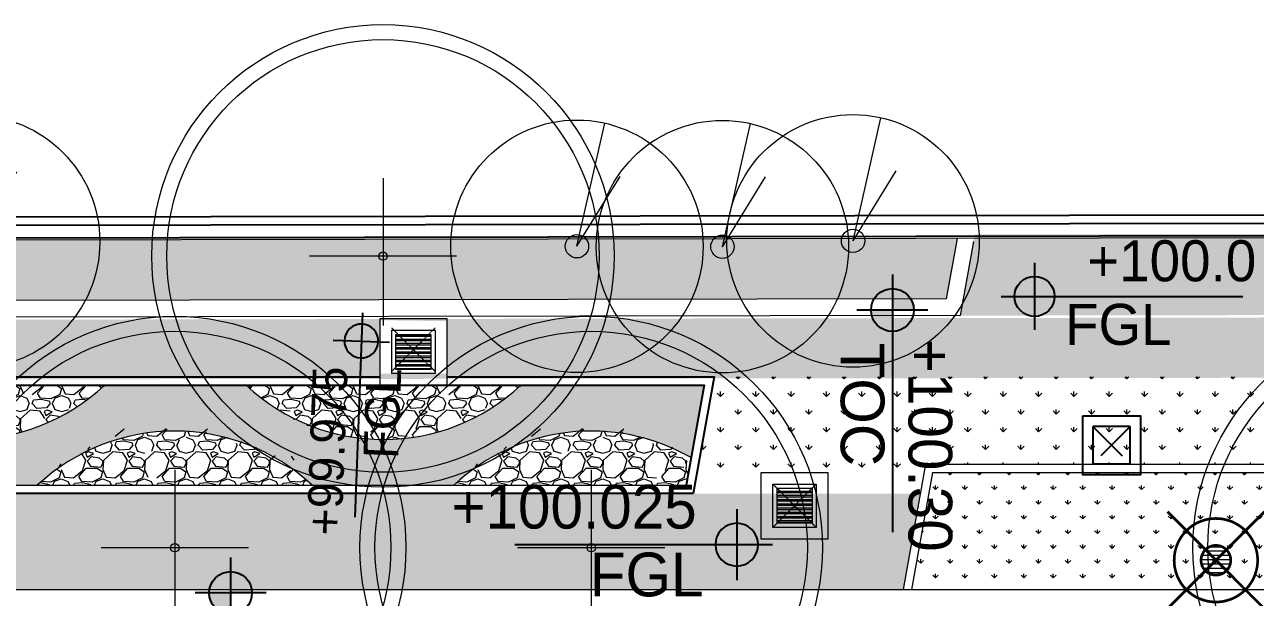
# Model space of a CAD drawing. Header units: millimetres. Extents: x 7964926 to 16080295, y -6277184 to -2986664.
# Drawn here: x 8130338 to 8145115, y -3081805 to -3074933 of the extents above; entities that cross this region are included whole.
import ezdxf

# ---------------------------------------------------------------- set-up
doc = ezdxf.new("R2010")
doc.units = ezdxf.units.MM
doc.header["$LTSCALE"] = 2000
doc.header["$MEASUREMENT"] = 0
doc.linetypes.add('( Hidden )', pattern=[0.375, 0.25, -0.125])
doc.linetypes.add('1', pattern=[0, 0, 0])
for name, color, linetype in [('EARTHPIT', 230, 'Continuous'), ('L - proposed trees', 74, 'Continuous'), ('L-FL', 7, 'Continuous')]:
    doc.layers.add(name, color=color, linetype=linetype)
for name, color, linetype, lineweight in [('L - paving', 9, 'Continuous', 5), ('L- existing trees', 76, 'Continuous', 18), ('L-CHAMBERS', 50, 'Continuous', 5), ('L-compound wall', 7, 'Continuous', 20), ('L-ELE 2', 30, 'Continuous', 15), ('L-ELE 4', 27, 'Continuous', 9), ('L-kerb', 24, 'Continuous', 13), ('L-LAWN HATCH', 96, 'Continuous', 5), ('L-lights', 213, 'Continuous', 0), ('L-Paver 400x400', 250, '1', 13)]:
    doc.layers.add(name, color=color, linetype=linetype, lineweight=lineweight)
doc.styles.add('Century Gothic', font='GOTHIC.TTF')
doc.styles.get("Standard").update_dxf_attribs({"font": 'romans.shx', "width": 0.75})
pattern_1 = [(90, (0, 0), (-212.1320343, 212.1320343), [56.25, -368.0140689]), (45, (0, 0), (-212.1320343559643, 212.1320343559643), [56.25, -243.75]), (135, (0, 0), (-212.1320343559643, -212.1320343559642), [56.25, -243.75])]

# ---------------------------------------------------------------- blocks, each defined once
blk = doc.blocks.new('ertrt')
at = {"layer": 'L- existing trees', "color": 76, "lineweight": 5, "ltscale": 100}
for q in [(0.06719780142966947, 0.2962237633664886), (0.1037855794874414, 0.168169773592127)]:
    blk.add_line((1.77635683940025e-15, 8.881784197001252e-16), q, dxfattribs=at)
blk.add_circle((1.77635683940025e-15, 8.881784197001252e-16), 0.3037500000000001, dxfattribs=at)
at = {"layer": 'L- existing trees', "color": 42, "lineweight": 5, "ltscale": 100}
blk.add_circle((1.77635683940025e-15, 8.881784197001252e-16), 0.02806585742770773, dxfattribs=at)
blk = doc.blocks.new('tree4 cg')
at = {"layer": 'L- existing trees'}
for p, q in [((-1329.067826276645, 1981.527579635615), (-1329.067826276645, 998.3188794304151)), ((-838.266431314405, 1461.837152149645), (-1819.869221238885, 1461.837152149645))]:
    blk.add_line(p, q, dxfattribs=at)
for centre, radius in [((-1329.442290809937, 1462.50471057964), 1542.0534387819), ((-1329.442290809937, 1462.50471057964), 1442.0534387819), ((-1329.067826276645, 1461.837152149645), 28.0860773833156)]:
    blk.add_circle(centre, radius, dxfattribs=at)
blk = doc.blocks.new('finish lvl')
h = blk.add_hatch(color=256)
edge = h.paths.add_edge_path()
edge.add_ellipse((0.03779312691722225, 0.003030802937928456), major_axis=(-0.030468540123942, 0.030468540123942), ratio=0.9999999999984531, start_angle=-45.0000000000443, end_angle=45.00000000010281)
edge.add_line((-0.005295895751714852, 0.003030802937701083), (0.03779312691722236, 0.003030802937701083))
edge.add_line((0.03779312691722225, 0.003030802937928456), (0.03779312691722225, 0.04611982560686556))
edge = h.paths.add_edge_path()
edge.add_ellipse((0.03779312691722225, 0.003030802937928456), major_axis=(-0.030468540123909, 0.030468540123909), ratio=0.9999999999995983, start_angle=134.9999999999885, end_angle=224.999999999953)
edge.add_line((0.0808821495866141, 0.003030802938383204), (0.03779312691767689, 0.003030802938383204))
edge.add_line((0.03779312691722225, 0.003030802937928456), (0.03779312691722225, -0.04005821973088135))
for p, q in [((0.03779312691676751, 0.07484584072017242), (0.03779312691722225, -0.06878423484386076)), ((-0.03402191086343009, 0.00303080293815583), (0.4857257542894331, 0.003030802937473709))]:
    blk.add_line(p, q)
blk.add_ellipse((0.037793126917677, 0.00303080293815583), major_axis=(-0.030468540123953, 0.030468540123953), ratio=0.9999999999978331, start_param=1.570796326794534, end_param=7.85398163397412)
at = {"layer": 'L-FL'}
for tag, p in [('%%P0.00', (0.1256311287966128, 0.03566715156830469)), ('FIN.LVL.', (0.1074625354408454, -0.1030079454646966))]:
    blk.add_attdef(tag, p, '', height=0.08000000000000004, dxfattribs=at)
blk = doc.blocks.new('CHAMBERS')
at = {"layer": 'L-Paver 400x400', "true_color": 0x636466}
h = blk.add_hatch(dxfattribs=at)
h.set_pattern_fill('ANSI32', color=251, scale=135, angle=315)
h.set_pattern_definition([(0, (0.4799343226477504, 1.417475164402276), (1.4210854715202e-14, 50.62500000000001), []), (0, (17.35493429470807, -15.45752480719239), (1.4210854715202e-14, 50.62500000000001), [])])
h.paths.add_polyline_path([(7999084.227367846, -3148057.704323237), (7998664.227367677, -3148057.704323237), (7998664.227367676, -3148477.704323041), (7999084.227367845, -3148477.704323041)])
at = {"layer": 'L-CHAMBERS', "color": 42}
for points in [[(7999274.227367846, -3148667.704323237), (7998474.227367848, -3148667.704323237), (7998474.227367848, -3147867.704323237), (7999274.227367846, -3147867.704323237)], [(7999134.227367846, -3148527.704323237), (7998614.227367848, -3148527.704323237), (7998614.227367848, -3148007.704323237), (7999134.227367846, -3148007.704323237)], [(7999084.227367846, -3148477.704323237), (7998664.227367848, -3148477.704323237), (7998664.227367848, -3148057.704323237), (7999084.227367846, -3148057.704323237)]]:
    blk.add_lwpolyline(points, close=True, dxfattribs=at)
at = {"layer": 'L-Paver 400x400', "color": 251, "linetype": '( Hidden )', "ltscale": 0.005, "true_color": 0x636466}
for p, q in [((7998614.227367848, -3148007.704323238), (7999134.227367847, -3148527.704323237)), ((7998614.227367847, -3148527.704323237), (7999134.227367847, -3148007.704323237))]:
    blk.add_line(p, q, dxfattribs=at)
blk = doc.blocks.new('PL')
at = {"layer": 'L-lights'}
h = blk.add_hatch(dxfattribs=at)
h.set_pattern_fill('ANSI31', color=256, scale=32.5, style=0)
h.set_pattern_definition([(45, (5.943405767538934e-11, 1.438422714272747e-11), (-72.96458098368686, 72.96458098368687), [])])
edge = h.paths.add_edge_path()
edge.add_arc((-1.980708930204855e-10, -4.792233276873503e-11), 358.6952379030135, 89.65216382012761, 276.0669623147895)
edge.add_arc((-2.005542398819671e-10, -4.804645570288812e-11), 358.6952379030137, 276.0669623147899, 449.6521638201272)
at = {"layer": 'L-lights', "const_width": 65}
for points in [[(1.270153404675511e-09, -1658.684768646848), (1.270153404675511e-09, 1658.684768646877)], [(1658.676649893507, -2.17758473526645), (-1658.692887400218, -2.17758473526645)]]:
    blk.add_lwpolyline(points, dxfattribs=at)
for points in [[(6.123636782694438, 1008.676649893462, 1.057607136263516), (106.6097079497425, -1003.045588763812, 0.9455306849885294)], [(2.177584735642948, 358.6886279476718, 1.057607136266735), (37.91075155247358, -356.686204682835, 0.945530684985646)]]:
    blk.add_lwpolyline(points, format="xyb", close=True, dxfattribs=at)
blk = doc.blocks.new('GI-1')
at = {"layer": 'EARTHPIT', "color": 8, "linetype": '( Hidden )'}
for p, q in [((-225, 225), (224.9999999990687, -225)), ((224.9999999990687, 225), (-225, -225))]:
    blk.add_line(p, q, dxfattribs=at)
at = {"layer": 'EARTHPIT', "color": 7}
blk.add_lwpolyline([(-350, 350), (-350, -350), (349.9999999990687, -350), (349.9999999990687, 350)], close=True, dxfattribs=at)
at = {"layer": 'EARTHPIT', "color": 7, "linetype": '( Hidden )'}
blk.add_lwpolyline([(-225, 225), (-225, -225), (224.9999999990687, -225), (224.9999999990687, 225)], close=True, dxfattribs=at)

msp = doc.modelspace()

# ---------------------------------------------------------------- hatches: boundary and pattern name
at = {"layer": 'L - paving'}
h = msp.add_hatch(dxfattribs=at)
h.set_pattern_fill('GRAVEL', color=8, scale=350)
h.set_pattern_definition([(228.012787504, (252, 350), (-2800.000000000022, -3150.000000000001), [47.08759999999999, -4661.680816475795]), (184.969740728, (220.5, 315), (4199.999999999991, 350.0000000000123), [80.8038, -7999.573666430499]), (132.510447078, (140, 308), (3500.000000000041, -3849.999999999953), [56.97580000000001, -5640.611408634895]), (267.273689006, (3.5, 220.5), (350.0000000000085, 7000.000000000006), [73.5833, -7284.745314570149]), (292.833654178, (0, 147), (-1749.999999999996, 4200.00000000001), [72.15424999999999, -7143.280594830904]), (357.273689006, (28, 80.5), (-7000.000000000006, 350.0000000000089), [73.5833, -7284.745314570149]), (37.6942404667, (101.5, 77), (-4549.999999999999, -3499.99999999999), [97.31015, -9633.6969921206]), (72.2553283749, (178.5, 136.5), (2450.00000000001, 7700.000000000001), [91.87079999999999, -9095.212523884687]), (121.429565615, (206.5, 224), (-2800.000000000007, 4549.999999999995), [73.8325, -7309.425588405149]), (175.236358309, (168, 287), (3849.999999999995, -350.0000000000133), [84.2912, -4130.266902577305]), (222.397437798, (84, 294), (-4199.999999999987, -3849.99999999999), [109.0068, -10791.68125167821]), (138.814074834, (350, 217), (-2450.000000000011, 2100), [37.20534999999999, -3683.345684457144]), (171.46923439, (322, 241.5), (4549.999999999999, -699.9999999999983), [70.78295, -7007.52899565495]), (225, (252, 252), (-3.885780586188048e-14, -349.9999999999765), [49.49735, -445.477396830585]), (203.198590514, (227.5, 294), (1749.999999999996, 699.9999999999914), [26.6553, -2638.865287052365]), (291.801409486, (203, 283.5), (-349.9999999998894, 1050.000000000036), [37.69605, -1847.111632497075]), (30.96375653209999, (217, 248.5), (1050.000000000018, 699.9999999999928), [61.22514999999999, -1979.608013195854]), (161.565051177, (269.5, 280), (700.0000000000041, -349.9999999999918), [44.27185, -1062.52533105894]), (16.389540334, (0, 283.5), (3499.999999999988, 1050.000000000015), [62.02, -6139.99580133429]), (70.3461759419, (59.50000000000001, 301), (-1400.000000000427, -3850.000000001189), [52.03135, -5151.09271156165]), (293.198590514, (269.5, 350), (-699.9999999999897, 1749.999999999997), [53.31025, -2612.210337052365]), (343.610459666, (290.5, 301), (-3499.999999999988, 1050.000000000015), [62.01999999999999, -6139.995801334148]), (339.44395478, (0, 66.5), (-1750.000000000013, 700.0000000000085), [59.80799999999999, -2930.593310861124]), (294.775140569, (56, 45.5), (-1750.000000000002, 3850), [50.1123, -4961.125072146599]), (66.8014094864, (273, 0), (699.9999999999934, 1749.99999999999), [53.31025, -2612.210337052365]), (17.3540246363, (294, 49.00000000000001), (-4549.999999999992, -1399.999999999987), [58.67085, -5808.398264984001]), (69.44395478040002, (101.5, 0), (-700.0000000000025, -1749.999999999984), [29.904, -2960.497310861124]), (101.309932474, (252, 0), (-349.9999999999873, 1400.000000000004), [17.8465, -1766.81032975748]), (165.963756532, (248.5, 17.5), (1049.999999999985, -350.0000000000005), [72.15425, -1370.932718966195]), (186.009005957, (178.5, 35), (3500.000000000016, 349.9999999999941), [66.86749999999999, -6619.873111089981]), (303.690067526, (217, 217), (-349.9999999999955, 699.999999999995), [50.47769999999999, -1211.4652464124]), (353.157226587, (245, 175), (5950.000000000005, -700.0000000000185), [88.12790000000001, -8724.646918409906]), (60.9453959009, (332.5, 164.5), (-1399.999999999991, -2449.999999999992), [36.0346, -3567.43594934545]), (90, (350, 196), (-349.9999999999999, 350), [21, -329]), (120.256437164, (171.5, 45.5), (1400.000000000003, -2450.000000000003), [48.6234, -4813.731996307431]), (48.01278750420001, (147, 87.5), (2800, 3149.999999999991), [94.17519999999999, -4614.593216475794]), (0, (210, 157.5), (350, 350), [91, -259]), (325.3048464690001, (301, 157.5), (3500.000000000049, -2449.999999999939), [55.33989999999999, -5478.646005294699]), (254.054604099, (346.5, 126), (-350.0000000000132, -1400.000000000002), [50.9607, -2497.077761248175]), (207.645975364, (332.5, 77), (-6649.999999999983, -3500.000000000017), [82.97275, -8214.315963790788]), (175.42607874, (259, 38.5), (-4549.999999999984, 350.0000000000005), [87.77965, -8690.175692789115])])
edge = h.paths.add_edge_path()
edge.add_line((8119520.5, -3079907.989484605), (8119520.5, -3080459.965179923))
edge.add_line((8119520.5, -3080459.965179923), (8118791.67234356, -3080459.965179923))
edge.add_arc((8117142.714765793, -3082231.839643123), 2420.454545454652, 47.008546009959105, 47.057859059229486, ccw=False)
edge.add_line((8118793.196740814, -3080461.385052702), (8120492.232790771, -3080461.385052702))
edge.add_arc((8122142.714765793, -3082231.839643131), 2420.454545460314, 47.00854457715542, 132.9914539899443, ccw=False)
edge.add_line((8123793.196785091, -3080461.385093979), (8125492.232746495, -3080461.385093979))
edge.add_arc((8127142.714765794, -3082231.839643112), 2420.454545446689, 47.00854457685472, 132.9914554231453, ccw=False)
edge.add_line((8128793.196785092, -3080461.385093979), (8130492.232746493, -3080461.385093979))
edge.add_arc((8132142.714765793, -3082231.839643123), 2420.454545455499, 47.008544577018995, 132.991455422981, ccw=False)
edge.add_line((8133793.196785092, -3080461.385093979), (8135492.232746494, -3080461.385093978))
edge.add_arc((8137142.714765792, -3082231.839643123), 2420.454545455264, 60.26614364309029, 132.9914554229262, ccw=False)
edge.add_line((8138343.19211001, -3080130.065546643), (8138497.690651963, -3079261.385052702))
edge.add_line((8138497.690651963, -3079261.385052702), (8136299.146383289, -3079261.385052702))
edge.add_arc((8134648.664360749, -3077490.930506579), 2420.454545455963, 227.0085444721433, 312.99145552785666, ccw=False)
edge.add_line((8132998.182338208, -3079261.385052702), (8131299.146383292, -3079261.385052702))
edge.add_arc((8129648.66436075, -3077490.930506574), 2420.454545459664, 227.0085444721949, 312.99145552780516, ccw=False)
edge.add_line((8127998.182338209, -3079261.385052702), (8126299.14638329, -3079261.385052702))
edge.add_arc((8124648.664360749, -3077490.930506581), 2420.454545454555, 227.0085444720821, 312.9914555279179, ccw=False)
edge.add_line((8122998.182338207, -3079261.385052702), (8121299.146383292, -3079261.385052701))
edge.add_arc((8119648.66436075, -3077490.930506579), 2420.454545456893, 266.96473839237194, 312.99145552789645, ccw=False)
edge = h.paths.add_edge_path()
edge.add_line((8097341.239765252, -3079261.385052701), (8097341.239765251, -3079402.775109333))
edge.add_line((8097341.239765251, -3079402.775109333), (8096941.23976525, -3079402.775109333))
edge.add_line((8096941.23976525, -3079402.775109333), (8096941.23976525, -3079261.385052701))
edge.add_line((8096941.23976525, -3079261.385052701), (8096293.19678509, -3079261.385052702))
edge.add_arc((8094642.714765793, -3077490.930503552), 2420.454545458362, 227.0085445771414, 312.9914554228274, ccw=False)
edge.add_line((8092992.232746495, -3079261.385052701), (8091293.196785091, -3079261.385052702))
edge.add_arc((8089644.239206852, -3077489.510589942), 2420.454545454533, 227.0578590439509, 312.9421409560492, ccw=False)
edge.add_line((8087995.281628613, -3079261.385052702), (8087993.757187553, -3079261.385052702))
edge.add_line((8087993.757187553, -3079261.385052702), (8087993.757187553, -3080461.385093979))
edge.add_line((8087993.757187553, -3080461.385093979), (8090492.232746495, -3080461.385093979))
edge.add_arc((8092142.714765793, -3082231.839643125), 2420.454545455932, 47.00854457708891, 132.9914554229111, ccw=False)
edge.add_line((8093793.19678509, -3080461.385093979), (8095492.232746495, -3080461.385093979))
edge.add_arc((8097142.714765793, -3082231.839643125), 2420.454545455932, 47.00854457708891, 132.9914554229111, ccw=False)
edge.add_line((8098793.19678509, -3080461.385093979), (8100492.232746495, -3080461.385093979))
edge.add_arc((8102142.714765793, -3082231.839643125), 2420.454545455932, 47.00854457708891, 132.9914554229111, ccw=False)
edge.add_line((8103793.19678509, -3080461.385093979), (8105492.232746495, -3080461.385093979))
edge.add_arc((8107142.714765793, -3082231.839643125), 2420.454545455932, 47.00854457708891, 132.9914554229111, ccw=False)
edge.add_line((8108793.19678509, -3080461.385093979), (8110492.232746496, -3080461.385093979))
edge.add_arc((8112142.714765794, -3082231.839643125), 2420.454545455932, 47.00854457708891, 132.9914554229111, ccw=False)
edge.add_line((8113793.196785091, -3080461.385093979), (8115492.232746495, -3080461.385093979))
edge.add_arc((8117142.714765793, -3082231.839643118), 2420.454545450822, 54.143891876425926, 132.9914554230239, ccw=False)
edge.add_line((8118560.5, -3080270.083991601), (8118560.5, -3079652.989370397))
edge.add_arc((8119648.664360763, -3077490.930506559), 2420.454545480076, 227.0085444721935, 243.2838848702601, ccw=False)
edge.add_line((8117998.182338207, -3079261.385052701), (8116299.146376802, -3079261.385052702))
edge.add_arc((8114648.664357504, -3077490.930503554), 2420.454545456953, 227.0085445771114, 312.9914554228886, ccw=False)
edge.add_line((8112998.182338206, -3079261.385052702), (8112337.750915745, -3079261.385052702))
edge.add_line((8112337.750915745, -3079261.385052702), (8112337.750915745, -3079376.335620023))
edge.add_line((8112337.750915745, -3079376.335620023), (8111937.750915744, -3079376.335620023))
edge.add_line((8111937.750915744, -3079376.335620023), (8111937.750915746, -3079261.385052702))
edge.add_line((8111937.750915746, -3079261.385052702), (8111299.146383292, -3079261.385052702))
edge.add_arc((8109648.66436075, -3077490.930506583), 2420.454545454168, 227.0085444720435, 312.99145552795653, ccw=False)
edge.add_line((8107998.182338207, -3079261.385052702), (8106299.146383291, -3079261.385052702))
edge.add_arc((8104648.664360749, -3077490.930506579), 2420.454545456893, 227.0085444721035, 312.99145552789645, ccw=False)
edge.add_line((8102998.182338206, -3079261.385052702), (8101299.146376801, -3079261.385052701))
edge.add_arc((8099648.664357504, -3077490.930503545), 2420.454545462449, 227.0085445772628, 312.9914554227372, ccw=False)
edge.add_line((8097998.182338207, -3079261.385052701), (8097341.239765252, -3079261.385052701))
h = msp.add_hatch(dxfattribs=at)
h.set_pattern_fill('GRAVEL', color=37, scale=500)
h.set_pattern_definition([(228.012787504, (77641.2286459282, -26482.97819752106), (-4000.000000000031, -4500.000000000002), [67.268, -6659.54402353685]), (184.969740728, (77596.2286459282, -26532.97819752106), (5999.999999999987, 500.0000000000176), [115.434, -11427.962380615]), (132.510447078, (77481.2286459282, -26542.97819752106), (5000.000000000058, -5499.999999999933), [81.39399999999998, -8058.016298049848]), (267.273689006, (77286.2286459282, -26667.97819752106), (500.0000000000121, 10000.00000000001), [105.1189999999976, -10406.7790208142]), (292.833654178, (77281.2286459282, -26772.97819752106), (-2499.999999999994, 6000.000000000015), [103.0774999999976, -10204.68656404385]), (357.273689006, (77321.2286459282, -26867.97819752106), (-10000.00000000001, 500.0000000000128), [105.1189999999976, -10406.7790208142]), (37.6942404667, (77426.2286459282, -26872.97819752106), (-6499.999999999999, -4999.999999999986), [139.0145, -13762.424274458]), (72.2553283749, (77536.2286459282, -26787.97819752106), (3500.000000000014, 11000), [131.2439999999953, -12993.16074840639]), (121.429565615, (77576.2286459282, -26662.97819752106), (-4000.00000000001, 6499.999999999993), [105.475, -10442.03655486449]), (175.236358309, (77521.2286459282, -26572.97819752106), (5499.999999999992, -500.000000000019), [120.416, -5900.38128939615]), (222.397437798, (77401.2286459282, -26562.97819752106), (-5999.999999999981, -5499.999999999986), [155.724, -15416.68750239745]), (138.814074834, (77781.2286459282, -26672.97819752106), (-3500.000000000016, 3000), [53.15049999999881, -5261.922406367198]), (171.46923439, (77741.2286459282, -26637.97819752106), (6499.999999999999, -999.9999999999976), [101.1185, -10010.7557080785]), (225, (77641.2286459282, -26622.97819752106), (-5.551115123125783e-14, -499.9999999999665), [70.7105, -636.39628118655]), (203.198590514, (77606.2286459282, -26562.97819752106), (2499.999999999995, 999.9999999999877), [38.079, -3769.80755293195]), (291.801409486, (77571.2286459282, -26577.97819752106), (-499.999999999842, 1500.000000000051), [53.85149999999999, -2638.73090356725]), (30.96375653209999, (77591.2286459282, -26627.97819752106), (1500.000000000026, 999.9999999999898), [87.46449999999994, -2828.011447422648]), (161.565051177, (77666.2286459282, -26582.97819752106), (1000.000000000006, -499.9999999999883), [63.24549999999882, -1517.893330084162]), (16.389540334, (77281.2286459282, -26577.97819752106), (4999.999999999983, 1500.000000000022), [88.6, -8771.4225733347]), (70.3461759419, (77366.2286459282, -26552.97819752106), (-2000.00000000061, -5500.000000001698), [74.3305, -7358.7038736595]), (293.198590514, (77666.2286459282, -26482.97819752106), (-999.9999999999852, 2499.999999999995), [76.1575, -3731.72905293195]), (343.610459666, (77696.2286459282, -26552.97819752106), (-4999.999999999983, 1500.000000000022), [88.59999999999762, -8771.422573334195]), (339.44395478, (77281.2286459282, -26887.97819752106), (-2500.000000000018, 1000.000000000012), [85.43999999999762, -4186.561872658598]), (294.775140569, (77361.2286459282, -26917.97819752106), (-2500.000000000003, 5500.000000000001), [71.589, -7087.321531637999]), (66.8014094864, (77671.2286459282, -26982.97819752106), (999.9999999999906, 2499.999999999985), [76.1575, -3731.72905293195]), (17.3540246363, (77701.2286459282, -26912.97819752106), (-6499.999999999988, -1999.999999999981), [83.8155, -8297.71180712]), (69.44395478040002, (77426.2286459282, -26982.97819752106), (-1000.000000000004, -2499.999999999977), [42.71999999999881, -4229.281872658598]), (101.309932474, (77641.2286459282, -26982.97819752106), (-499.9999999999819, 2000.000000000006), [25.495, -2524.0147567964]), (165.963756532, (77636.2286459282, -26957.97819752106), (1499.999999999979, -500.0000000000007), [103.0775, -1958.47531280885]), (186.009005957, (77536.2286459282, -26932.97819752106), (5000.000000000023, 499.9999999999916), [95.525, -9456.9615872714]), (303.690067526, (77591.2286459282, -26672.97819752106), (-499.9999999999936, 999.999999999993), [72.11099999999762, -1730.664637731962]), (353.157226587, (77631.2286459282, -26732.97819752106), (8500.000000000007, -1000.000000000026), [125.897, -12463.78131201415]), (60.9453959009, (77756.2286459282, -26747.97819752106), (-1999.999999999988, -3499.999999999989), [51.47799999999999, -5096.3370704935]), (90, (77781.2286459282, -26702.97819752106), (-499.9999999999999, 500), [30, -470]), (120.256437164, (77526.2286459282, -26917.97819752106), (2000.000000000005, -3500.000000000004), [69.46199999999999, -6876.759994724901]), (48.01278750420001, (77491.2286459282, -26857.97819752106), (4000, 4499.999999999987), [134.536, -6592.276023536849]), (0, (77581.2286459282, -26757.97819752106), (500, 500), [130, -370]), (325.3048464690001, (77711.2286459282, -26757.97819752106), (5000.000000000069, -3499.999999999913), [79.05699999999763, -7826.637150420848]), (254.054604099, (77776.2286459282, -26802.97819752106), (-500.0000000000189, -2000.000000000002), [72.801, -3567.25394464025]), (207.645975364, (77756.2286459282, -26872.97819752106), (-9499.999999999975, -5000.000000000024), [118.5325, -11734.7370911297]), (175.42607874, (77651.2286459282, -26927.97819752106), (-6499.999999999977, 500.0000000000007), [125.3995, -12414.53670398445])])
edge = h.paths.add_edge_path()
edge.add_line((8131297.621938515, -3079259.96514167), (8127996.65789992, -3079259.96514167))
edge.add_arc((8129647.139919218, -3077497.21247763), 2414.826670924122, 226.8839360069138, 313.1160639930862)
h = msp.add_hatch(dxfattribs=at)
h.set_pattern_fill('GRAVEL', color=37, scale=500)
h.set_pattern_definition([(228.012787504, (82641.22864592727, -26482.97819752013), (-4000.000000000031, -4500.000000000002), [67.268, -6659.54402353685]), (184.969740728, (82596.22864592727, -26532.97819752013), (5999.999999999987, 500.0000000000176), [115.434, -11427.962380615]), (132.510447078, (82481.22864592727, -26542.97819752013), (5000.000000000058, -5499.999999999933), [81.39399999999998, -8058.016298049848]), (267.273689006, (82286.22864592727, -26667.97819752013), (500.0000000000121, 10000.00000000001), [105.1189999999976, -10406.7790208142]), (292.833654178, (82281.22864592727, -26772.97819752013), (-2499.999999999994, 6000.000000000015), [103.0774999999976, -10204.68656404385]), (357.273689006, (82321.22864592727, -26867.97819752013), (-10000.00000000001, 500.0000000000128), [105.1189999999976, -10406.7790208142]), (37.6942404667, (82426.22864592727, -26872.97819752013), (-6499.999999999999, -4999.999999999986), [139.0145, -13762.424274458]), (72.2553283749, (82536.22864592727, -26787.97819752013), (3500.000000000014, 11000), [131.2439999999953, -12993.16074840639]), (121.429565615, (82576.22864592727, -26662.97819752013), (-4000.00000000001, 6499.999999999993), [105.475, -10442.03655486449]), (175.236358309, (82521.22864592727, -26572.97819752013), (5499.999999999992, -500.000000000019), [120.416, -5900.38128939615]), (222.397437798, (82401.22864592727, -26562.97819752013), (-5999.999999999981, -5499.999999999986), [155.724, -15416.68750239745]), (138.814074834, (82781.22864592727, -26672.97819752013), (-3500.000000000016, 3000), [53.15049999999881, -5261.922406367198]), (171.46923439, (82741.22864592727, -26637.97819752013), (6499.999999999999, -999.9999999999976), [101.1185, -10010.7557080785]), (225, (82641.22864592727, -26622.97819752013), (-5.551115123125783e-14, -499.9999999999665), [70.7105, -636.39628118655]), (203.198590514, (82606.22864592727, -26562.97819752013), (2499.999999999995, 999.9999999999877), [38.079, -3769.80755293195]), (291.801409486, (82571.22864592727, -26577.97819752013), (-499.999999999842, 1500.000000000051), [53.85149999999999, -2638.73090356725]), (30.96375653209999, (82591.22864592727, -26627.97819752013), (1500.000000000026, 999.9999999999898), [87.46449999999994, -2828.011447422648]), (161.565051177, (82666.22864592727, -26582.97819752013), (1000.000000000006, -499.9999999999883), [63.24549999999882, -1517.893330084162]), (16.389540334, (82281.22864592727, -26577.97819752013), (4999.999999999983, 1500.000000000022), [88.6, -8771.4225733347]), (70.3461759419, (82366.22864592727, -26552.97819752013), (-2000.00000000061, -5500.000000001698), [74.3305, -7358.7038736595]), (293.198590514, (82666.22864592727, -26482.97819752013), (-999.9999999999852, 2499.999999999995), [76.1575, -3731.72905293195]), (343.610459666, (82696.22864592727, -26552.97819752013), (-4999.999999999983, 1500.000000000022), [88.59999999999762, -8771.422573334195]), (339.44395478, (82281.22864592727, -26887.97819752013), (-2500.000000000018, 1000.000000000012), [85.43999999999762, -4186.561872658598]), (294.775140569, (82361.22864592727, -26917.97819752013), (-2500.000000000003, 5500.000000000001), [71.589, -7087.321531637999]), (66.8014094864, (82671.22864592727, -26982.97819752013), (999.9999999999906, 2499.999999999985), [76.1575, -3731.72905293195]), (17.3540246363, (82701.22864592727, -26912.97819752013), (-6499.999999999988, -1999.999999999981), [83.8155, -8297.71180712]), (69.44395478040002, (82426.22864592727, -26982.97819752013), (-1000.000000000004, -2499.999999999977), [42.71999999999881, -4229.281872658598]), (101.309932474, (82641.22864592727, -26982.97819752013), (-499.9999999999819, 2000.000000000006), [25.495, -2524.0147567964]), (165.963756532, (82636.22864592727, -26957.97819752013), (1499.999999999979, -500.0000000000007), [103.0775, -1958.47531280885]), (186.009005957, (82536.22864592727, -26932.97819752013), (5000.000000000023, 499.9999999999916), [95.525, -9456.9615872714]), (303.690067526, (82591.22864592727, -26672.97819752013), (-499.9999999999936, 999.999999999993), [72.11099999999762, -1730.664637731962]), (353.157226587, (82631.22864592727, -26732.97819752013), (8500.000000000007, -1000.000000000026), [125.897, -12463.78131201415]), (60.9453959009, (82756.22864592727, -26747.97819752013), (-1999.999999999988, -3499.999999999989), [51.47799999999999, -5096.3370704935]), (90, (82781.22864592727, -26702.97819752013), (-499.9999999999999, 500), [30, -470]), (120.256437164, (82526.22864592727, -26917.97819752013), (2000.000000000005, -3500.000000000004), [69.46199999999999, -6876.759994724901]), (48.01278750420001, (82491.22864592727, -26857.97819752013), (4000, 4499.999999999987), [134.536, -6592.276023536849]), (0, (82581.22864592727, -26757.97819752013), (500, 500), [130, -370]), (325.3048464690001, (82711.22864592727, -26757.97819752013), (5000.000000000069, -3499.999999999913), [79.05699999999763, -7826.637150420848]), (254.054604099, (82776.22864592727, -26802.97819752013), (-500.0000000000189, -2000.000000000002), [72.801, -3567.25394464025]), (207.645975364, (82756.22864592727, -26872.97819752013), (-9499.999999999975, -5000.000000000024), [118.5325, -11734.7370911297]), (175.42607874, (82651.22864592727, -26927.97819752013), (-6499.999999999977, 500.0000000000007), [125.3995, -12414.53670398445])])
edge = h.paths.add_edge_path()
edge.add_line((8136297.621938515, -3079259.965141669), (8132996.657899919, -3079259.965141669))
edge.add_arc((8134647.139919217, -3077497.212477629), 2414.826670924122, 226.8839360069138, 313.1160639930862)
h = msp.add_hatch(dxfattribs=at)
h.set_pattern_fill('GRAVEL', color=37, scale=500)
h.set_pattern_definition([(228.012787504, (80135.27905097138, -26482.97819449473), (-4000.000000000031, -4500.000000000002), [67.268, -6659.54402353685]), (184.969740728, (80090.27905097138, -26532.97819449473), (5999.999999999987, 500.0000000000176), [115.434, -11427.962380615]), (132.510447078, (79975.27905097138, -26542.97819449473), (5000.000000000058, -5499.999999999933), [81.39399999999998, -8058.016298049848]), (267.273689006, (79780.27905097138, -26667.97819449473), (500.0000000000121, 10000.00000000001), [105.1189999999976, -10406.7790208142]), (292.833654178, (79775.27905097138, -26772.97819449473), (-2499.999999999994, 6000.000000000015), [103.0774999999976, -10204.68656404385]), (357.273689006, (79815.27905097138, -26867.97819449473), (-10000.00000000001, 500.0000000000128), [105.1189999999976, -10406.7790208142]), (37.6942404667, (79920.27905097138, -26872.97819449473), (-6499.999999999999, -4999.999999999986), [139.0145, -13762.424274458]), (72.2553283749, (80030.27905097138, -26787.97819449473), (3500.000000000014, 11000), [131.2439999999953, -12993.16074840639]), (121.429565615, (80070.27905097138, -26662.97819449473), (-4000.00000000001, 6499.999999999993), [105.475, -10442.03655486449]), (175.236358309, (80015.27905097138, -26572.97819449473), (5499.999999999992, -500.000000000019), [120.416, -5900.38128939615]), (222.397437798, (79895.27905097138, -26562.97819449473), (-5999.999999999981, -5499.999999999986), [155.724, -15416.68750239745]), (138.814074834, (80275.27905097138, -26672.97819449473), (-3500.000000000016, 3000), [53.15049999999881, -5261.922406367198]), (171.46923439, (80235.27905097138, -26637.97819449473), (6499.999999999999, -999.9999999999976), [101.1185, -10010.7557080785]), (225, (80135.27905097138, -26622.97819449473), (-5.551115123125783e-14, -499.9999999999665), [70.7105, -636.39628118655]), (203.198590514, (80100.27905097138, -26562.97819449473), (2499.999999999995, 999.9999999999877), [38.079, -3769.80755293195]), (291.801409486, (80065.27905097138, -26577.97819449473), (-499.999999999842, 1500.000000000051), [53.85149999999999, -2638.73090356725]), (30.96375653209999, (80085.27905097138, -26627.97819449473), (1500.000000000026, 999.9999999999898), [87.46449999999994, -2828.011447422648]), (161.565051177, (80160.27905097138, -26582.97819449473), (1000.000000000006, -499.9999999999883), [63.24549999999882, -1517.893330084162]), (16.389540334, (79775.27905097138, -26577.97819449473), (4999.999999999983, 1500.000000000022), [88.6, -8771.4225733347]), (70.3461759419, (79860.27905097138, -26552.97819449473), (-2000.00000000061, -5500.000000001698), [74.3305, -7358.7038736595]), (293.198590514, (80160.27905097138, -26482.97819449473), (-999.9999999999852, 2499.999999999995), [76.1575, -3731.72905293195]), (343.610459666, (80190.27905097138, -26552.97819449473), (-4999.999999999983, 1500.000000000022), [88.59999999999762, -8771.422573334195]), (339.44395478, (79775.27905097138, -26887.97819449473), (-2500.000000000018, 1000.000000000012), [85.43999999999762, -4186.561872658598]), (294.775140569, (79855.27905097138, -26917.97819449473), (-2500.000000000003, 5500.000000000001), [71.589, -7087.321531637999]), (66.8014094864, (80165.27905097138, -26982.97819449473), (999.9999999999906, 2499.999999999985), [76.1575, -3731.72905293195]), (17.3540246363, (80195.27905097138, -26912.97819449473), (-6499.999999999988, -1999.999999999981), [83.8155, -8297.71180712]), (69.44395478040002, (79920.27905097138, -26982.97819449473), (-1000.000000000004, -2499.999999999977), [42.71999999999881, -4229.281872658598]), (101.309932474, (80135.27905097138, -26982.97819449473), (-499.9999999999819, 2000.000000000006), [25.495, -2524.0147567964]), (165.963756532, (80130.27905097138, -26957.97819449473), (1499.999999999979, -500.0000000000007), [103.0775, -1958.47531280885]), (186.009005957, (80030.27905097138, -26932.97819449473), (5000.000000000023, 499.9999999999916), [95.525, -9456.9615872714]), (303.690067526, (80085.27905097138, -26672.97819449473), (-499.9999999999936, 999.999999999993), [72.11099999999762, -1730.664637731962]), (353.157226587, (80125.27905097138, -26732.97819449473), (8500.000000000007, -1000.000000000026), [125.897, -12463.78131201415]), (60.9453959009, (80250.27905097138, -26747.97819449473), (-1999.999999999988, -3499.999999999989), [51.47799999999999, -5096.3370704935]), (90, (80275.27905097138, -26702.97819449473), (-499.9999999999999, 500), [30, -470]), (120.256437164, (80020.27905097138, -26917.97819449473), (2000.000000000005, -3500.000000000004), [69.46199999999999, -6876.759994724901]), (48.01278750420001, (79985.27905097138, -26857.97819449473), (4000, 4499.999999999987), [134.536, -6592.276023536849]), (0, (80075.27905097138, -26757.97819449473), (500, 500), [130, -370]), (325.3048464690001, (80205.27905097138, -26757.97819449473), (5000.000000000069, -3499.999999999913), [79.05699999999763, -7826.637150420848]), (254.054604099, (80270.27905097138, -26802.97819449473), (-500.0000000000189, -2000.000000000002), [72.801, -3567.25394464025]), (207.645975364, (80250.27905097138, -26872.97819449473), (-9499.999999999975, -5000.000000000024), [118.5325, -11734.7370911297]), (175.42607874, (80145.27905097138, -26927.97819449473), (-6499.999999999977, 500.0000000000007), [125.3995, -12414.53670398445])])
edge = h.paths.add_edge_path()
edge.add_line((8133791.672343559, -3080459.965179921), (8130490.708304963, -3080459.965179921))
edge.add_arc((8132141.190324261, -3082222.717843961), 2414.826670924122, 46.883936006913814, 133.1160639930862, ccw=False)
h = msp.add_hatch(dxfattribs=at)
h.set_pattern_fill('GRAVEL', color=37, scale=500)
h.set_pattern_definition([(228.012787504, (85135.27905097138, -26482.97819449473), (-4000.000000000031, -4500.000000000002), [67.268, -6659.54402353685]), (184.969740728, (85090.27905097138, -26532.97819449473), (5999.999999999987, 500.0000000000176), [115.434, -11427.962380615]), (132.510447078, (84975.27905097138, -26542.97819449473), (5000.000000000058, -5499.999999999933), [81.39399999999998, -8058.016298049848]), (267.273689006, (84780.27905097138, -26667.97819449473), (500.0000000000121, 10000.00000000001), [105.1189999999976, -10406.7790208142]), (292.833654178, (84775.27905097138, -26772.97819449473), (-2499.999999999994, 6000.000000000015), [103.0774999999976, -10204.68656404385]), (357.273689006, (84815.27905097138, -26867.97819449473), (-10000.00000000001, 500.0000000000128), [105.1189999999976, -10406.7790208142]), (37.6942404667, (84920.27905097138, -26872.97819449473), (-6499.999999999999, -4999.999999999986), [139.0145, -13762.424274458]), (72.2553283749, (85030.27905097138, -26787.97819449473), (3500.000000000014, 11000), [131.2439999999953, -12993.16074840639]), (121.429565615, (85070.27905097138, -26662.97819449473), (-4000.00000000001, 6499.999999999993), [105.475, -10442.03655486449]), (175.236358309, (85015.27905097138, -26572.97819449473), (5499.999999999992, -500.000000000019), [120.416, -5900.38128939615]), (222.397437798, (84895.27905097138, -26562.97819449473), (-5999.999999999981, -5499.999999999986), [155.724, -15416.68750239745]), (138.814074834, (85275.27905097138, -26672.97819449473), (-3500.000000000016, 3000), [53.15049999999881, -5261.922406367198]), (171.46923439, (85235.27905097138, -26637.97819449473), (6499.999999999999, -999.9999999999976), [101.1185, -10010.7557080785]), (225, (85135.27905097138, -26622.97819449473), (-5.551115123125783e-14, -499.9999999999665), [70.7105, -636.39628118655]), (203.198590514, (85100.27905097138, -26562.97819449473), (2499.999999999995, 999.9999999999877), [38.079, -3769.80755293195]), (291.801409486, (85065.27905097138, -26577.97819449473), (-499.999999999842, 1500.000000000051), [53.85149999999999, -2638.73090356725]), (30.96375653209999, (85085.27905097138, -26627.97819449473), (1500.000000000026, 999.9999999999898), [87.46449999999994, -2828.011447422648]), (161.565051177, (85160.27905097138, -26582.97819449473), (1000.000000000006, -499.9999999999883), [63.24549999999882, -1517.893330084162]), (16.389540334, (84775.27905097138, -26577.97819449473), (4999.999999999983, 1500.000000000022), [88.6, -8771.4225733347]), (70.3461759419, (84860.27905097138, -26552.97819449473), (-2000.00000000061, -5500.000000001698), [74.3305, -7358.7038736595]), (293.198590514, (85160.27905097138, -26482.97819449473), (-999.9999999999852, 2499.999999999995), [76.1575, -3731.72905293195]), (343.610459666, (85190.27905097138, -26552.97819449473), (-4999.999999999983, 1500.000000000022), [88.59999999999762, -8771.422573334195]), (339.44395478, (84775.27905097138, -26887.97819449473), (-2500.000000000018, 1000.000000000012), [85.43999999999762, -4186.561872658598]), (294.775140569, (84855.27905097138, -26917.97819449473), (-2500.000000000003, 5500.000000000001), [71.589, -7087.321531637999]), (66.8014094864, (85165.27905097138, -26982.97819449473), (999.9999999999906, 2499.999999999985), [76.1575, -3731.72905293195]), (17.3540246363, (85195.27905097138, -26912.97819449473), (-6499.999999999988, -1999.999999999981), [83.8155, -8297.71180712]), (69.44395478040002, (84920.27905097138, -26982.97819449473), (-1000.000000000004, -2499.999999999977), [42.71999999999881, -4229.281872658598]), (101.309932474, (85135.27905097138, -26982.97819449473), (-499.9999999999819, 2000.000000000006), [25.495, -2524.0147567964]), (165.963756532, (85130.27905097138, -26957.97819449473), (1499.999999999979, -500.0000000000007), [103.0775, -1958.47531280885]), (186.009005957, (85030.27905097138, -26932.97819449473), (5000.000000000023, 499.9999999999916), [95.525, -9456.9615872714]), (303.690067526, (85085.27905097138, -26672.97819449473), (-499.9999999999936, 999.999999999993), [72.11099999999762, -1730.664637731962]), (353.157226587, (85125.27905097138, -26732.97819449473), (8500.000000000007, -1000.000000000026), [125.897, -12463.78131201415]), (60.9453959009, (85250.27905097138, -26747.97819449473), (-1999.999999999988, -3499.999999999989), [51.47799999999999, -5096.3370704935]), (90, (85275.27905097138, -26702.97819449473), (-499.9999999999999, 500), [30, -470]), (120.256437164, (85020.27905097138, -26917.97819449473), (2000.000000000005, -3500.000000000004), [69.46199999999999, -6876.759994724901]), (48.01278750420001, (84985.27905097138, -26857.97819449473), (4000, 4499.999999999987), [134.536, -6592.276023536849]), (0, (85075.27905097138, -26757.97819449473), (500, 500), [130, -370]), (325.3048464690001, (85205.27905097138, -26757.97819449473), (5000.000000000069, -3499.999999999913), [79.05699999999763, -7826.637150420848]), (254.054604099, (85270.27905097138, -26802.97819449473), (-500.0000000000189, -2000.000000000002), [72.801, -3567.25394464025]), (207.645975364, (85250.27905097138, -26872.97819449473), (-9499.999999999975, -5000.000000000024), [118.5325, -11734.7370911297]), (175.42607874, (85145.27905097138, -26927.97819449473), (-6499.999999999977, 500.0000000000007), [125.3995, -12414.53670398445])])
edge = h.paths.add_edge_path()
edge.add_line((8138341.667668479, -3080128.645632587), (8138282.741069642, -3080459.965179923))
edge.add_line((8138282.741069642, -3080459.965179923), (8135490.708304963, -3080459.965179921))
edge.add_arc((8137139.922260467, -3082219.508213659), 2411.617374005514, 60.11140811012751, 133.1461909558916, ccw=False)
at = {"layer": 'L-LAWN HATCH'}
h = msp.add_hatch(dxfattribs=at)
h.set_pattern_fill('GRASS', color=256, scale=250)
h.set_pattern_definition([(90, (59788.01885401551, 1105.398272356018), (-176.77669525, 176.77669525), [46.875, -306.6783907499999]), (45, (59788.01885401551, 1105.398272356018), (-176.7766952966369, 176.7766952966369), [46.875, -203.125]), (135, (59788.01885401551, 1105.398272356018), (-176.7766952966369, -176.7766952966369), [46.875, -203.125])])
h.paths.add_polyline_path([(8118497.932904296, -3078294.007738264), (8118497.932904296, -3077490.530157774), (8087092.232746023, -3077595.875911853), (8087092.232746023, -3078319.081490124)])
h.paths.add_polyline_path([(8118697.932904294, -3078265.176065097), (8141404.644298084, -3078225.158413081), (8141533.629279519, -3077499.929967771), (8118697.932904296, -3077490.177683554)])
h = msp.add_hatch(dxfattribs=at)
h.set_pattern_fill('GRASS', color=256, scale=300)
h.set_pattern_definition([(90, (59794.8060906902, 1100.529718009755), (-212.1320343, 212.1320343), [56.25, -368.0140689]), (45, (59794.8060906902, 1100.529718009755), (-212.1320343559643, 212.1320343559643), [56.25, -243.75]), (135, (59794.8060906902, 1100.529718009755), (-212.1320343559643, -212.1320343559642), [56.25, -243.75])])
h.paths.add_polyline_path([(8188250.674419675, -3079325.118030054), (8188074.598684583, -3078335.118030052), (8175641.19032225, -3078335.11803005), (8175471.250137712, -3077379.61565715), (8168978.582111548, -3077410.110091365), (8141745.725901032, -3077449.56270062), (8141572.264514614, -3078424.863314651), (8152518.949401692, -3078405.571193527), (8152402.614801127, -3078405.776218265), (8153609.558739858, -3079159.965138646), (8174425.285204789, -3079159.965138644), (8174692.739609908, -3080158.118567255), (8194298.832205459, -3080158.118567255), (8194150.679496448, -3079325.118030054)])
h = msp.add_hatch(dxfattribs=at)
h.set_pattern_fill('GRASS', color=256, scale=300)
h.set_pattern_definition(pattern_1)
h.paths.add_polyline_path([(8090077.150195128, -3079159.371474336), (8090077.150195128, -3078544.644871784), (8087092.232746023, -3078520.844171824), (8087092.232746022, -3080559.965179922), (8087892.23274602, -3080559.965179923), (8087892.232746021, -3079159.965138646)])
h.paths.add_polyline_path([(8115964.465537026, -3078498.719321705), (8115964.465537026, -3079152.337627259), (8118497.932904297, -3079151.649258388), (8118497.932904297, -3078494.22480843)])
h.paths.add_polyline_path([(8134605.620669801, -3079119.965138646), (8134605.620669801, -3078480.5), (8135405.620669799, -3078491), (8135405.620669799, -3079119.965138646)], flags=16)
h.paths.add_polyline_path([(8118697.932904297, -3078493.87233421), (8118697.932904296, -3079203.788816186), (8153609.558739858, -3079159.965138646), (8152489.163203935, -3078434.31964638)])
h.paths.add_polyline_path([(8095520.602029863, -3079004.222665404), (8095470.602029862, -3079004.222665404), (8095471.020525149, -3079157.905904866), (8095521.020488154, -3079157.892319367)])
h.paths.add_polyline_path([(8096320.602029865, -3079004.222665404), (8096270.602029863, -3079004.222665404), (8096271.019933233, -3079157.688536883), (8096321.019896238, -3079157.674951385)])
h.paths.add_polyline_path([(8095120.602029862, -3079004.222665404), (8095070.602029864, -3079004.222665404), (8095071.020821106, -3079158.014588857), (8095121.020784111, -3079158.001003358)])
h.paths.add_polyline_path([(8095920.602029863, -3079004.222665404), (8095870.602029864, -3079004.222665404), (8095871.020229191, -3079157.797220875), (8095921.020192196, -3079157.783635376)])
h.paths.add_polyline_path([(8097992.311944548, -3079002.634965259), (8097942.312184506, -3079002.723083392), (8097942.732934499, -3079157.234315445), (8097992.732897503, -3079157.220729946)])
h.paths.add_polyline_path([(8098792.308105274, -3079001.225075142), (8098742.308345229, -3079001.313193275), (8098742.732342583, -3079157.016947462), (8098792.732305587, -3079157.003361963)])
h.paths.add_polyline_path([(8097573.272124868, -3079003.373468929), (8097572.440240482, -3078531.347806647), (8096696.529606638, -3078532.901721262), (8096696.529606638, -3079004.222665405), (8096670.602029863, -3079004.222665404), (8096671.019637275, -3079157.579852892), (8097592.73319346, -3079157.329413937), (8097592.313864186, -3079003.339910318)])
h.paths.add_polyline_path([(8098392.310024912, -3079001.930020201), (8098342.310264866, -3079002.018138333), (8098342.73263854, -3079157.125631453), (8098392.732601544, -3079157.112045954)])
h.paths.add_polyline_path([(8099192.306185635, -3079000.520130084), (8099142.306425589, -3079000.608248217), (8099142.732046624, -3079156.908263471), (8099192.732009629, -3079156.894677972)])
h.paths.add_polyline_path([(8112572.802260632, -3078743.555142151), (8112572.38137456, -3078504.737069354), (8111696.520058551, -3078506.290896479), (8111697.352207891, -3078978.466897918), (8111670.532022966, -3078978.514165036), (8111671.008538859, -3079153.504203226), (8111987.701474756, -3079159.965138646), (8111987.701474756, -3079026.952537043), (8112287.701474756, -3079026.952537043), (8112287.701474756, -3079159.965138646), (8112569.215358441, -3079159.965138646), (8112568.10089074, -3078743.55514215)])
h.paths.add_polyline_path([(8114572.378227429, -3078501.188962708), (8114573.210435995, -3078973.398568478), (8114542.232479496, -3078973.453163134), (8114542.720652252, -3079152.723929815), (8115164.465537027, -3079152.554995402), (8115164.465537027, -3078500.138566596)])
h.paths.add_polyline_path([(8099816.483287589, -3079156.713306723), (8099816.48328759, -3078997.709671049), (8100216.48328759, -3078997.709671049), (8100216.48328759, -3079156.587246782), (8109697.512829886, -3079153.599301719), (8109696.417531855, -3078751.375057726), (8109696.948881847, -3078751.375057726), (8109696.523205684, -3078509.839003126), (8099572.437093352, -3078527.799699999), (8099573.269018925, -3078999.848732195), (8099542.304505953, -3078999.903303159), (8099542.731750668, -3079156.79957948)])
h.paths.add_polyline_path([(8094463.555754835, -3079007.846656478), (8094463.555754836, -3079158.179643298), (8094721.021080072, -3079158.109687349), (8094720.602029864, -3079004.222665404), (8094696.529606639, -3079004.222665404), (8094696.529606639, -3078536.449833491), (8090877.150195126, -3078543.225626892), (8090877.150195126, -3079159.154106193), (8094063.555754836, -3079158.288327369), (8094063.555754837, -3079007.846656478)])
h = msp.add_hatch(dxfattribs=at)
h.set_pattern_fill('GRASS', color=256, scale=300)
h.set_pattern_definition([(90, (248.995996363461, 1400.000041277148), (-212.1320343, 212.1320343), [56.25, -368.0140689]), (45, (248.995996363461, 1400.000041277148), (-212.1320343559643, 212.1320343559643), [56.25, -243.75]), (135, (248.995996363461, 1400.000041277148), (-212.1320343559643, -212.1320343559642), [56.25, -243.75])])
h.paths.add_polyline_path([(8151962.150195128, -3080305.283616497), (8152762.150195125, -3080305.283616496), (8152762.150195126, -3081105.283616497), (8151962.150195127, -3081105.283616497)])
h.paths.add_polyline_path([(8152031.750220371, -3079621.00248637), (8152731.750220371, -3079621.00248637), (8152731.750220371, -3080321.00248637), (8152031.750220371, -3080321.00248637)])
h.paths.add_polyline_path([(8138615.520932009, -3079159.965138646), (8138410.988499973, -3080309.965208837), (8141136.298882023, -3080305.033658587), (8141153.472339004, -3080208.474513734), (8150321.040071007, -3080208.474513734), (8150588.086621662, -3081709.965250114), (8153156.030746582, -3081709.965250114), (8153609.601265239, -3079159.726587726)])
h = msp.add_hatch(dxfattribs=at)
h.set_pattern_fill('GRASS', color=256, scale=250)
h.set_pattern_definition([(90, (0, 0), (-176.77669525, 176.77669525), [46.875, -306.6783907499999]), (45, (0, 0), (-176.7766952966369, 176.7766952966369), [46.875, -203.125]), (135, (0, 0), (-176.7766952966369, -176.7766952966369), [46.875, -203.125])])
h.paths.add_polyline_path([(8140995.637984521, -3081666.99241599), (8150486.580634474, -3081710.321196594), (8150237.256205006, -3080308.474513737), (8141237.256205, -3080308.474513737)])
h = msp.add_hatch(dxfattribs=at)
h.set_pattern_fill('GRASS', color=256, scale=300)
h.set_pattern_definition(pattern_1)
h.paths.add_polyline_path([(8140886.425788349, -3081709.965250114), (8141090.958220392, -3080559.965179923), (8122997.93304533, -3080559.965179923), (8122997.933045329, -3081709.965250114)])
at = {"layer": 'L-Paver 400x400', "true_color": 0x636466}
h = msp.add_hatch(dxfattribs=at)
h.set_pattern_fill('ANSI32', color=251, scale=135, angle=315)
h.set_pattern_definition([(0, (136131.8732362753, 69409.15665975586), (1.4210854715202e-14, 50.62500000000001), []), (0, (136148.7482362473, 69392.28165978426), (1.4210854715202e-14, 50.62500000000001), [])])
h.paths.add_polyline_path([(8135215.620669799, -3078649.965138646), (8134795.620669629, -3078649.965138645), (8134795.620669628, -3079069.96513845), (8135215.620669798, -3079069.96513845)])

# ---------------------------------------------------------------- linework, layer by layer
at = {"layer": 'L-CHAMBERS', "color": 42}
for points in [[(8135405.620669799, -3079259.965138646), (8134605.620669801, -3079259.965138646), (8134605.620669801, -3078459.965138646), (8135405.620669799, -3078459.965138646)], [(8135265.620669799, -3079119.965138646), (8134745.620669801, -3079119.965138646), (8134745.620669801, -3078599.965138646), (8135265.620669799, -3078599.965138646)], [(8135215.620669799, -3079069.965138646), (8134795.620669801, -3079069.965138646), (8134795.620669801, -3078649.965138646), (8135215.620669799, -3078649.965138646)]]:
    msp.add_lwpolyline(points, close=True, dxfattribs=at)
at = {"layer": 'L-compound wall', "color": 7, "lineweight": 25}
msp.add_line((8175894.173612098, -3077264.37366557), (7980951.335808288, -3077607.935289741), dxfattribs=at)
at = {"layer": 'L-compound wall', "lineweight": 25}
msp.add_lwpolyline([(8175893.586245873, -3077164.374301981), (7980862.945159239, -3077508.090668121), (7978305.124828079, -3097896.607832287), (7976331.01029449, -3114636.526972916), (7971810.414036102, -3151672.070342278), (7992932.742771153, -3151954.453417468), (8024764.788228069, -3151685.265464583), (8063758.699941444, -3151406.280851228), (8108734.296880024, -3151866.177734863), (8174286.973501227, -3153236.992930519), (8175095.256693388, -3114965.032729664), (8270296.784206889, -3115122.376169953), (8270280.009804663, -3116338.856435483), (8274728.881882717, -3116451.333088821), (8275279.372631292, -3076529.724445269), (8270829.795642485, -3076468.367926075)], close=True, dxfattribs=at)
for points in [[(8270829.928331669, -3076468.36793568), (8270829.928331386, -3076468.367935676), (8175893.718934774, -3077164.374311582), (7980863.07784814, -3077508.090677722), (7978305.25751698, -3097896.607841888), (7976331.142983392, -3114636.526982518), (7971810.546725001, -3151672.070351879), (7992932.875460055, -3151954.45342707), (8024764.920916971, -3151685.265474184), (8063758.832630344, -3151406.280860829), (8108734.429568924, -3151866.177744464), (8174287.106190126, -3153236.992940121), (8175095.389382288, -3114965.032739266), (8270296.916895788, -3115122.376179554), (8270280.142493565, -3116338.856445082)], [(8175894.925238416, -3077414.372573871), (7981058.521210873, -3077757.746622231), (7978568.982863449, -3097601.984588814), (7978444.955071006, -3097586.424810406)]]:
    msp.add_lwpolyline(points, dxfattribs=at)
at = {"layer": 'L-compound wall'}
msp.add_lwpolyline([(8175894.969297625, -3077439.372535047), (7981080.585700911, -3077782.707775236), (7978593.788421935, -3097605.096544496)], dxfattribs=at)
at = {"layer": 'L-ELE 2'}
for points in [[(8141533.629279519, -3077499.929967771), (8141404.644298085, -3078225.158413082), (8118697.932904296, -3078265.176065097)], [(8141730.539184601, -3077534.951236745), (8141572.264514614, -3078424.86331465), (8118698.285377969, -3078465.175754502)]]:
    msp.add_lwpolyline(points, dxfattribs=at)
at = {"layer": 'L-ELE 4', "color": 252}
for centre, start, end in [((8129647.139919218, -3077489.510592523), 227.0085445770175, 312.9914555154288), ((8134647.139919217, -3077489.510592523), 227.0085445770175, 312.9914555154288), ((8132141.190324261, -3082230.419729068), 47.00854447206832, 132.9914554228039), ((8137141.190324261, -3082230.419729068), 60.26614364312591, 132.9914554228394)]:
    msp.add_arc(centre, 2420.454545456108, start, end, dxfattribs=at)
at = {"layer": 'L-kerb'}
for p, q in [((8141153.472339004, -3080208.474513734), (8140886.362481745, -3081710.321196595)), ((8141237.256205004, -3080308.474513737), (8140987.931775535, -3081710.321196595)), ((8141153.472339002, -3080208.474513736), (8150321.040071009, -3080208.474513736)), ((8141237.256205006, -3080308.474513736), (8150237.256205006, -3080308.474513736)), ((8122984.932904299, -3080459.965179923), (8138282.741069642, -3080459.965179923)), ((8122997.932904299, -3081709.965250114), (8137781.805181243, -3081709.965250114)), ((8122997.932904299, -3081709.965250115), (8139687.364480163, -3081709.965250114)), ((8139181.805181243, -3081709.965250114), (8153041.190326477, -3081709.965250114)), ((8139617.927708533, -3081709.965250114), (8153156.030746581, -3081709.965250114))]:
    msp.add_line(p, q, dxfattribs=at)
at = {"layer": 'L-kerb', "lineweight": 25}
for points in [[(8115212.741266328, -3079259.965138646), (8138496.166210431, -3079259.965138646), (8138282.741069642, -3080459.965179923)], [(8116002.944813966, -3079159.965138646), (8134605.620669801, -3079159.965138646)], [(8135405.620669799, -3079159.965138646), (8138615.52093201, -3079159.965138646), (8138366.524935647, -3080559.965179923), (8122984.932904299, -3080559.965179923)]]:
    msp.add_lwpolyline(points, dxfattribs=at)
at = {"layer": 'L-Paver 400x400', "color": 251, "linetype": '( Hidden )', "ltscale": 0.005, "true_color": 0x636466}
for p, q in [((8134745.620669801, -3078573.115017405), (8135265.6206698, -3079093.115017404)), ((8134745.6206698, -3079093.115017404), (8135265.6206698, -3078573.115017404))]:
    msp.add_line(p, q, dxfattribs=at)

# ---------------------------------------------------------------- block references
at = {"layer": 'EARTHPIT'}
msp.add_blockref('GI-1', (8143388.166735815, -3079979.504329584), dxfattribs=at)
at = {"layer": 'L - proposed trees', "color": 1, "xscale": 1.8, "yscale": 1.8, "zscale": 1.8}
for p in [(8137033.512413774, -3080341.272165264), (8134533.512413774, -3083841.272165264), (8139533.512413774, -3083841.272165264), (8149533.512413774, -3083841.272165264)]:
    msp.add_blockref('tree4 cg', p, dxfattribs=at)
at = {"layer": 'L- existing trees', "color": 76, "xscale": 4988.048908174569, "yscale": 4988.048908174569, "zscale": 4988.048908174569}
for p in [(8129725.679375827, -3077537.312262828), (8140284.215612136, -3077528.063118312), (8136969.534200832, -3077592.632008607), (8138716.242674481, -3077597.682561047)]:
    msp.add_blockref('ertrt', p, dxfattribs=at)
at = {"layer": 'L-CHAMBERS', "color": 8}
msp.add_blockref('CHAMBERS', (140708.0577477179, 67562.42070674058), dxfattribs=at)
at = {"layer": 'L-FL', "ltscale": 0.5}
ref = msp.add_blockref('finish lvl', (8142252.58740502, -3078210.950595474), dxfattribs=dict(at, xscale=5580.790159923079, yscale=5580.790159923079, zscale=5580.790159923079, rotation=0.009866566827099585))
ref.add_attrib('FIN.LVL.', 'FGL', (8142829.987399807, -3078775.430139947, 2.144502374733573e-06), dxfattribs={"ltscale": 0.5, "height": 491.952046297379, "rotation": 0.009866528470696105, "style": 'Century Gothic'})
ref.add_attrib('%%P0.00', '+100.0', (8143095.62311534, -3078012.652983306), dxfattribs={"ltscale": 0.5, "height": 491.952046297379, "rotation": 0.009866528470696105, "style": 'Century Gothic'})
ref = msp.add_blockref('finish lvl', (8140738.908557629, -3078132.76688418), dxfattribs=dict(at, xscale=5952.832090829686, yscale=5952.832090829686, zscale=5952.832090829686, rotation=270.0002105369682))
ref.add_attrib('FIN.LVL.', 'TOC', (8140136.694342805, -3078748.557617978, 2.287465070242027e-06), dxfattribs={"ltscale": 0.5, "height": 524.7479020764201, "rotation": 270.0002104445316, "style": 'Century Gothic'})
ref.add_attrib('%%P0.00', '+100.30', (8140950.274591781, -3078701.356725477), dxfattribs={"ltscale": 0.5, "height": 524.7479020764201, "rotation": 270.0002104445316, "style": 'Century Gothic'})
ref = msp.add_blockref('finish lvl', (8134401.373291509, -3078551.706264878), dxfattribs=dict(at, xscale=-4725.606725162468, yscale=4725.606725162468, zscale=4725.606725162469, rotation=87.91181936312303))
ref.add_attrib('FIN.LVL.', 'FGL', (8134821.581673203, -3080147.182391292, 1.815885305443471e-06), dxfattribs={"ltscale": 0.5, "height": 416.5668000089026, "rotation": 87.91181940479302, "style": 'Century Gothic'})
ref.add_attrib('%%P0.00', '+99.975', (8134141.676344613, -3081069.337474559), dxfattribs={"ltscale": 0.5, "height": 416.5668000089026, "rotation": 87.91181940479302, "style": 'Century Gothic'})
ref = msp.add_blockref('finish lvl', (8139113.312808094, -3081191.12162301), dxfattribs=dict(at, xscale=-5952.842837202927, yscale=5952.842837202925, zscale=5952.842837202925, rotation=359.9997894630317))
ref.add_attrib('FIN.LVL.', 'FGL', (8137124.113029192, -3081793.331879001, 2.287469199704602e-06), dxfattribs={"ltscale": 0.5, "height": 524.7488493796071, "rotation": 359.9997894914354, "style": 'Century Gothic'})
ref.add_attrib('%%P0.00', '+100.025', (8135461.510312104, -3080979.74387938), dxfattribs={"ltscale": 0.5, "height": 524.7488493796071, "rotation": 359.9997894914354, "style": 'Century Gothic'})
ref = msp.add_blockref('finish lvl', (8132793.23796068, -3081527.93099558), dxfattribs=dict(at, xscale=5952.832090829686, yscale=5952.832090829686, zscale=5952.832090829686, rotation=270.0002105369682))
ref.add_attrib('FIN.LVL.', 'TOK', (8132715.77669919, -3083518.908899454, 2.287465070249405e-06), dxfattribs={"ltscale": 0.5, "height": 524.7479020764201, "rotation": 90.00021044453162, "style": 'Century Gothic'})
ref.add_attrib('%%P0.00', '+100.075', (8133529.363221944, -3085179.724971684), dxfattribs={"ltscale": 0.5, "height": 524.7479020764201, "rotation": 90.00021044453162, "style": 'Century Gothic'})
at = {"layer": 'L-lights', "color": 6, "xscale": 0.497007000161001, "yscale": 0.497007000161001, "zscale": 0.497007000161001, "rotation": 135.0000000000014}
for p in [(8129641.190326475, -3081360.730534005, -4.106317678021102e-05), (8144641.190326475, -3081359.965250115, -4.118518189559385e-05)]:
    msp.add_blockref('PL', p, dxfattribs=at)

doc.saveas('drawing.dxf')
